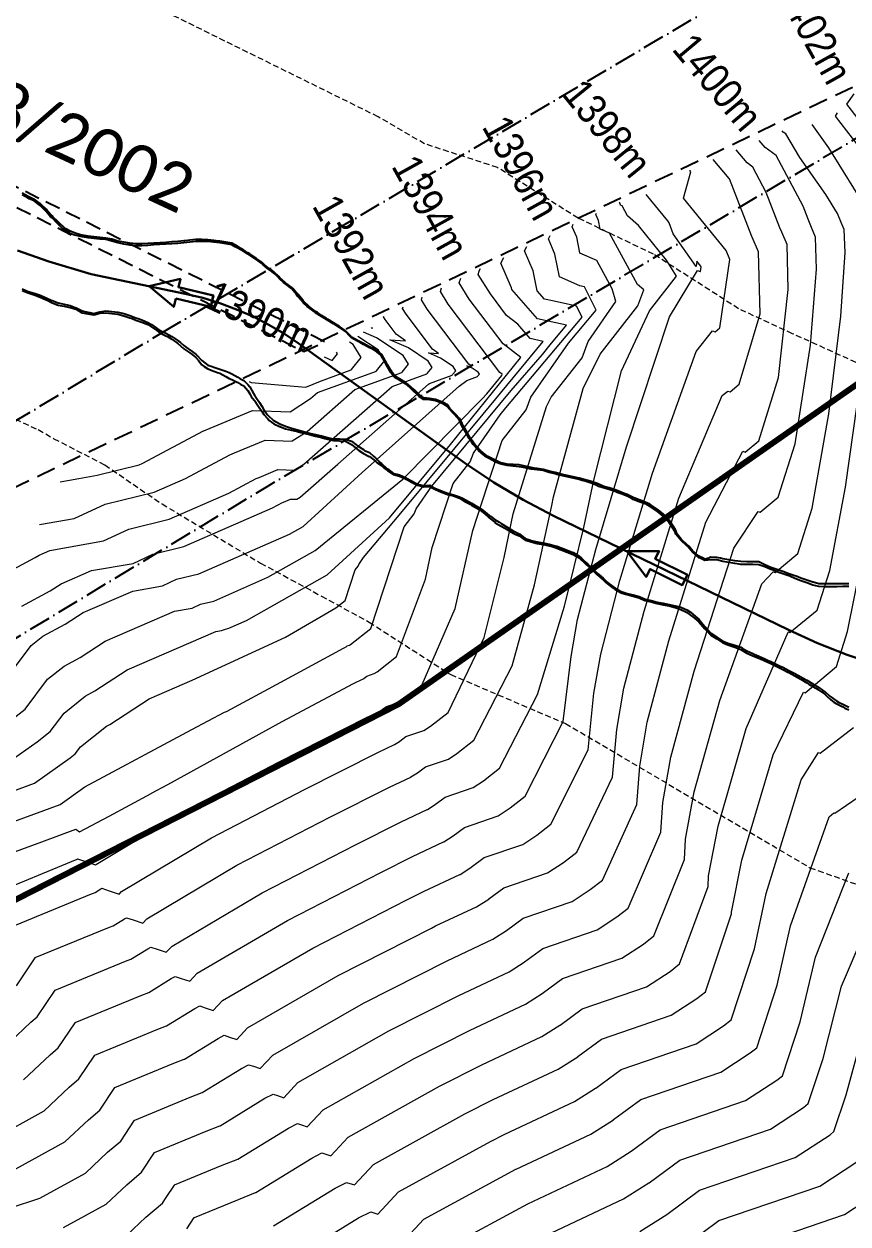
# Model space of a CAD drawing. Header units: metres. Extents: x 5688 to 19740, y -52 to 3406.
# Drawn here: x 6492.5 to 6630.1, y 2700.7 to 2901 of the extents above; entities that cross this region are included whole.
import ezdxf
from ezdxf.enums import TextEntityAlignment as Align

# ---------------------------------------------------------------- set-up
doc = ezdxf.new("R2010")
doc.units = ezdxf.units.M
for name, pattern in [('ACAD_ISO10W100', [18, 12, -3, 0, -3]), ('BORDER2', [22.225, 6.35, -3.175, 6.35, -3.175, 0, -3.175]), ('DASHED', [19.05, 12.7, -6.35]), ('HIDDEN', [9.525, 6.35, -3.175])]:
    doc.linetypes.add(name, pattern=pattern)
for name, color, linetype in [('0 32m buffer', 11, 'BORDER2'), ('100_YEAR_FLOODLINE', 11, 'Continuous'), ('50_YEAR_FLOODLINE', 7, 'Continuous'), ('CENTRELINES', 7, 'Continuous'), ('Contours', 7, 'Continuous'), ('LINES', 7, 'Continuous'), ('PWV_RESERVES', 7, 'Continuous'), ('River', 7, 'Continuous'), ('SERV', 7, 'Continuous'), ('SITE', 7, 'Continuous')]:
    doc.layers.add(name, color=color, linetype=linetype)
doc.styles.add('CALIBRII', font='calibri.ttf')
doc.styles.add('MM-STANDARD', font='', dxfattribs={"height": 1})
doc.styles.get('MM-STANDARD').set_extended_font_data('MM-STANDARD')

# ---------------------------------------------------------------- blocks, each defined once
blk = doc.blocks.new('CONTOURS-CG')
at = {"layer": 'Contours', "color": 253, "lineweight": 9, "true_color": 0xa1a3a5}
for points, elevation in [([(30427.02, 1514), (30444.73, 1520.04), (30451.19, 1524.29)], 1405), ([(30418.03, 1514.82), (30423.75, 1519.05), (30440.6, 1524.8), (30446.74, 1528.83)], 1404.5), ([(30410.56, 1517.24), (30415.05, 1520.08), (30415.05, 1520.08), (30420.49, 1524.1), (30436.46, 1529.55), (30442.3, 1533.38), (30442.95, 1533.89), (30444.96, 1540.02), (30448.76, 1553.91)], 1404), ([(30378.67, 1514.71), (30391.85, 1521.86), (30405.1, 1528.07), (30405.1, 1528.07), (30409.1, 1530.61), (30409.11, 1530.62), (30413.96, 1534.2), (30428.2, 1539.06), (30433.4, 1542.47), (30434.36, 1543.22), (30437.31, 1552.22), (30439.88, 1563.04), (30445.45, 1577.07)], 1403), ([(30393.77, 1516.06), (30407.83, 1522.65), (30407.83, 1522.65), (30412.07, 1525.34), (30412.08, 1525.35), (30417.22, 1529.15), (30432.33, 1534.3), (30437.85, 1537.92), (30438.66, 1538.56), (30441.14, 1546.12), (30444.2, 1558.19), (30447.98, 1567.02)], 1403.5), ([(30352.38, 1512.6), (30363.6, 1519.47), (30365.63, 1520.52), (30366.81, 1520.13), (30370.27, 1523.83), (30385.59, 1532.23), (30388, 1533.45), (30399.64, 1538.91), (30399.64, 1538.91), (30403.15, 1541.13), (30403.17, 1541.15), (30407.42, 1544.29), (30419.94, 1548.56), (30424.5, 1551.56), (30425.77, 1552.56), (30429.66, 1564.42), (30431.61, 1573.65), (30437.5, 1592.64), (30440.39, 1597.19), (30440.62, 1597.1), (30446.22, 1601.38)], 1402), ([(30456.45, 1690.78), (30445.09, 1705.41), (30446.3, 1707.13)], 1402), ([(30370.74, 1515.27), (30374.47, 1519.27), (30389.83, 1527.6), (30389.92, 1527.65), (30402.37, 1533.49), (30402.37, 1533.49), (30406.13, 1535.87), (30406.14, 1535.89), (30410.69, 1539.24), (30424.07, 1543.81), (30428.95, 1547.02), (30430.07, 1547.89), (30433.48, 1558.32), (30435.7, 1568.24), (30442.14, 1586.45), (30442.92, 1587.13), (30443.12, 1587.05), (30448.94, 1591.07)], 1402.5), ([(30349.4, 1518.17), (30359.69, 1524.46), (30361.55, 1525.42), (30362.89, 1524.98), (30366.06, 1528.39), (30381.35, 1536.86), (30386.07, 1539.25), (30396.91, 1544.33), (30396.91, 1544.33), (30400.18, 1546.4), (30400.2, 1546.42), (30404.16, 1549.34), (30415.8, 1553.32), (30420.05, 1556.11), (30421.48, 1557.22), (30425.82, 1570.27), (30425.83, 1570.52), (30427.58, 1579.21), (30432.82, 1596.81), (30437.86, 1607.25), (30438.12, 1607.15), (30443.39, 1611.55), (30445.23, 1617.38), (30447.69, 1629.8)], 1401.5), ([(30447.96, 1697.29), (30443.18, 1703.45), (30443.54, 1703.96)], 1401.5), ([(30324.93, 1516.61), (30328.1, 1519.6), (30330.84, 1521.95), (30331.47, 1522.9), (30332.85, 1524.97), (30332.86, 1524.98), (30340.83, 1528.27), (30343.43, 1529.3), (30343.44, 1529.3), (30351.87, 1534.46), (30353.39, 1535.24), (30354.07, 1535.02), (30355.02, 1534.7), (30355.03, 1534.7), (30357.66, 1537.51), (30372.88, 1546.09), (30382.23, 1550.84), (30391.44, 1555.16), (30391.45, 1555.17), (30394.23, 1556.93), (30394.25, 1556.95), (30397.63, 1559.44), (30407.54, 1562.83), (30411.16, 1565.2), (30412.89, 1566.56), (30418, 1579.35), (30418.18, 1582.72), (30419.64, 1590.61), (30423.9, 1605.86), (30430.91, 1625.35), (30432.81, 1627.36), (30433.11, 1627.24), (30436.9, 1630.4), (30439.31, 1638), (30442.09, 1653.72), (30444.11, 1670.06), (30444.81, 1680.67), (30444.67, 1684.49), (30444.17, 1685.67), (30443.55, 1687.17), (30443.54, 1687.18), (30441.58, 1690.33), (30437.23, 1696.52), (30437.23, 1696.52), (30434.89, 1700.47), (30434.49, 1700.77), (30434.31, 1700.98)], 1400.5), ([(30334.9, 1517.65), (30336.16, 1519.55), (30336.18, 1519.56), (30343.52, 1522.58), (30346.4, 1523.73), (30346.42, 1523.74), (30355.78, 1529.46), (30357.47, 1530.33), (30358.96, 1529.84), (30361.86, 1532.95), (30377.12, 1541.48), (30384.15, 1545.04), (30394.17, 1549.75), (30394.18, 1549.75), (30397.21, 1551.66), (30397.23, 1551.69), (30400.89, 1554.39), (30411.67, 1558.07), (30415.6, 1560.65), (30417.18, 1561.89), (30421.93, 1574.8), (30422.01, 1576.62), (30423.6, 1584.87), (30428.3, 1601.18), (30435.3, 1617.29), (30435.34, 1617.31), (30435.61, 1617.2), (30440.14, 1620.97), (30442.24, 1627.58), (30444.88, 1641.49), (30447.5, 1660.02)], 1401), ([(30448.73, 1687.44), (30442.08, 1698.13), (30439.32, 1702.06)], 1401), ([(30314.34, 1517.9), (30321.47, 1521.79), (30324.9, 1525.02), (30327.36, 1527.14), (30329.53, 1530.39), (30329.54, 1530.4), (30338.14, 1533.95), (30340.45, 1534.86), (30340.47, 1534.87), (30347.96, 1539.45), (30349.31, 1540.15), (30350.05, 1539.91), (30351.1, 1539.55), (30351.11, 1539.56), (30353.46, 1542.08), (30368.65, 1550.71), (30380.3, 1556.64), (30388.71, 1560.58), (30388.72, 1560.58), (30391.26, 1562.19), (30391.28, 1562.22), (30394.36, 1564.49), (30403.41, 1567.58), (30406.71, 1569.75), (30408.59, 1571.22), (30414.03, 1583.91), (30414.36, 1588.82), (30415.7, 1596.41), (30419.61, 1610.76), (30426.24, 1631.31), (30430.28, 1637.42), (30430.61, 1637.29), (30433.65, 1639.82), (30436.47, 1648.71), (30439.05, 1665.2), (30440.06, 1677.91), (30439.89, 1683.25), (30439.21, 1684.86), (30438.64, 1686.23), (30437.79, 1688.4), (30433.3, 1696.86), (30431.48, 1698.19), (30430.48, 1699.38)], 1400), ([(30305.31, 1521.11), (30310.36, 1522.8), (30318.02, 1526.98), (30321.7, 1530.44), (30323.88, 1532.32), (30326.21, 1535.82), (30326.22, 1535.83), (30335.45, 1539.63), (30337.47, 1540.43), (30337.49, 1540.44), (30344.05, 1544.45), (30345.23, 1545.06), (30346.04, 1544.8), (30347.17, 1544.41), (30347.18, 1544.41), (30349.26, 1546.64), (30364.42, 1555.32), (30378.38, 1562.43), (30385.98, 1566), (30385.99, 1566), (30388.29, 1567.46), (30388.31, 1567.49), (30391.09, 1569.54), (30399.27, 1572.33), (30402.26, 1574.29), (30404.3, 1575.89), (30410.03, 1588.48), (30410.53, 1594.92), (30411.79, 1602.24), (30415.39, 1615.83), (30421.54, 1635.64), (30427.75, 1647.48), (30428.11, 1647.34), (30430.4, 1649.25), (30433.7, 1659.78), (30435.33, 1674.5), (30435.11, 1682), (30434.25, 1684.04), (30433.93, 1684.79), (30431.63, 1690.7), (30429.38, 1694.94), (30428.47, 1695.61), (30426.64, 1697.78)], 1399.5), ([(30306.38, 1527.7), (30314.57, 1532.16), (30318.5, 1535.87), (30320.4, 1537.5), (30322.89, 1541.24), (30322.9, 1541.25), (30332.77, 1545.31), (30334.5, 1546), (30334.51, 1546.01), (30340.14, 1549.44), (30341.15, 1549.97), (30342.02, 1549.68), (30343.25, 1549.27), (30343.26, 1549.27), (30345.05, 1551.2), (30360.19, 1559.93), (30375.76, 1567.88), (30376.45, 1568.23), (30383.25, 1571.42), (30383.26, 1571.42), (30385.31, 1572.72), (30385.34, 1572.75), (30387.83, 1574.59), (30395.14, 1577.09), (30397.81, 1578.84), (30400, 1580.56), (30405.99, 1593.06), (30406.71, 1601.02), (30407.89, 1607.91), (30411.29, 1620.81), (30417.05, 1639.66), (30424.26, 1656.78), (30425.22, 1657.54), (30425.61, 1657.39), (30427.15, 1658.67), (30430.61, 1670.43), (30430.33, 1680.76), (30429.28, 1683.23), (30429.23, 1683.36), (30425.5, 1692.94), (30425.46, 1693.03), (30422.81, 1696.19)], 1399), ([(30302.4, 1532.59), (30311.11, 1537.35), (30315.3, 1541.29), (30316.92, 1542.68), (30319.57, 1546.66), (30319.58, 1546.67), (30330.08, 1550.99), (30331.52, 1551.57), (30331.53, 1551.57), (30336.23, 1554.44), (30337.07, 1554.88), (30338, 1554.57), (30339.33, 1554.13), (30339.33, 1554.13), (30340.85, 1555.76), (30355.97, 1564.54), (30371.52, 1572.51), (30374.53, 1574.03), (30380.52, 1576.84), (30380.53, 1576.84), (30382.34, 1577.99), (30382.37, 1578.02), (30384.56, 1579.64), (30391.01, 1581.84), (30393.36, 1583.38), (30395.71, 1585.22), (30401.91, 1597.66), (30402.88, 1607.12), (30404.01, 1613.63), (30407.21, 1625.89), (30412.65, 1643.85), (30419.93, 1664.16), (30422.69, 1667.59), (30423.11, 1667.43), (30423.9, 1668.1), (30425.54, 1679.51), (30424.93, 1680.98), (30417.83, 1689.71), (30419.03, 1694.14), (30418.97, 1694.29), (30418.95, 1694.42)], 1398.5), ([(30307.66, 1542.53), (30312.1, 1546.71), (30313.44, 1547.87), (30316.26, 1552.08), (30316.27, 1552.09), (30327.39, 1556.68), (30328.55, 1557.14), (30328.55, 1557.14), (30332.31, 1559.44), (30332.99, 1559.79), (30333.99, 1559.46), (30335.4, 1558.99), (30335.41, 1558.99), (30336.65, 1560.32), (30351.74, 1569.15), (30367.28, 1577.13), (30372.61, 1579.82), (30377.79, 1582.25), (30377.8, 1582.26), (30379.37, 1583.25), (30379.4, 1583.29), (30381.29, 1584.69), (30386.88, 1586.59), (30388.91, 1587.93), (30391.41, 1589.89), (30397.76, 1602.34), (30399.06, 1613.22), (30400.13, 1619.38), (30403.17, 1631.06), (30408.3, 1648.21), (30415.48, 1669.95), (30420.16, 1677.65), (30420.6, 1677.48), (30420.66, 1677.52), (30420.76, 1678.27), (30420.72, 1678.37), (30420.03, 1679.22), (30419.95, 1678.33), (30416.12, 1683.81), (30415.43, 1685.6), (30415.2, 1685.97), (30415.2, 1685.97), (30411.62, 1690.37)], 1398), ([(30304.21, 1547.71), (30308.9, 1552.14), (30309.96, 1553.05), (30312.94, 1557.51), (30312.95, 1557.51), (30324.7, 1562.36), (30325.58, 1562.71), (30325.58, 1562.71), (30328.4, 1564.43), (30328.91, 1564.7), (30329.97, 1564.35), (30331.48, 1563.84), (30331.48, 1563.85), (30332.45, 1564.88), (30347.51, 1573.75), (30363.05, 1581.76), (30370.68, 1585.62), (30375.06, 1587.67), (30375.07, 1587.68), (30376.39, 1588.52), (30376.43, 1588.55), (30378.03, 1589.74), (30382.74, 1591.35), (30384.47, 1592.48), (30387.12, 1594.55), (30393.48, 1606.87), (30397.94, 1621.63), (30401.19, 1634.73), (30402.88, 1642.68), (30407.46, 1660.89), (30412.13, 1670.9), (30416.67, 1676.73), (30415.01, 1679.4), (30410.3, 1685.2), (30408.49, 1686.8), (30407.6, 1688.43), (30407.31, 1688.56), (30407.25, 1688.84), (30407.17, 1689.03), (30407.19, 1689.07)], 1397.5), ([(30306.48, 1558.23), (30309.62, 1562.93), (30309.63, 1562.94), (30322.01, 1568.04), (30322.6, 1568.27), (30324.49, 1569.43), (30324.83, 1569.61), (30325.95, 1569.24), (30327.55, 1568.7), (30327.56, 1568.7), (30328.24, 1569.44), (30343.29, 1578.36), (30358.81, 1586.38), (30368.76, 1591.42), (30372.33, 1593.09), (30372.34, 1593.1), (30373.42, 1593.78), (30373.45, 1593.82), (30374.76, 1594.79), (30378.61, 1596.1), (30380.02, 1597.02), (30382.82, 1599.22), (30389.22, 1611.66), (30392.95, 1625.16), (30395.84, 1638.42), (30396.14, 1639.86), (30401.08, 1657.95), (30403.94, 1663.69), (30410.23, 1671.76), (30411.2, 1674.41), (30410.14, 1675.35), (30405.48, 1683.88), (30405.47, 1683.89), (30404.84, 1684.17), (30403.93, 1684.57), (30403.92, 1684.57), (30403.62, 1686.03), (30403.21, 1687), (30403.32, 1687.22)], 1397), ([(30306.31, 1568.36), (30319, 1573.59), (30319.32, 1573.72), (30319.62, 1573.84), (30320.58, 1574.43), (30320.75, 1574.52), (30321.94, 1574.12), (30323.63, 1573.56), (30323.63, 1573.56), (30324.04, 1574), (30339.06, 1582.96), (30354.58, 1591), (30366.83, 1597.21), (30369.59, 1598.51), (30369.61, 1598.51), (30370.45, 1599.04), (30370.48, 1599.09), (30371.5, 1599.84), (30374.48, 1600.85), (30375.57, 1601.57), (30378.53, 1603.89), (30384.54, 1616.39), (30387.88, 1629.76), (30389.39, 1637.05), (30394.94, 1654.94), (30395.76, 1656.49), (30400.89, 1663.08), (30401.89, 1665.8), (30406.56, 1672.49), (30405.93, 1674.61), (30403.34, 1679.34), (30400.54, 1680.58), (30400.54, 1680.59), (30400, 1683.21), (30399.24, 1684.97), (30399.44, 1685.37)], 1396.5), ([(30302.99, 1573.78), (30315.67, 1579.01), (30316.64, 1579.4), (30316.67, 1579.42), (30319.7, 1578.42), (30319.71, 1578.42), (30319.84, 1578.56), (30334.84, 1587.56), (30350.34, 1595.62), (30364.91, 1603.01), (30366.88, 1603.93), (30367.47, 1604.31), (30367.51, 1604.35), (30368.23, 1604.88), (30370.35, 1605.61), (30371.12, 1606.11), (30374.23, 1608.55), (30379.72, 1621.22), (30382.64, 1634.23), (30387.58, 1649.29), (30391.55, 1654.39), (30392.33, 1656.49), (30398.62, 1665.52), (30403.26, 1671.06), (30401.29, 1674.92), (30400.54, 1675.09), (30397.15, 1676.6), (30396.37, 1680.4), (30395.27, 1682.94), (30395.57, 1683.52)], 1396), ([(30300.64, 1578.6), (30310.69, 1582.27), (30316.41, 1584.4), (30316.99, 1583.94), (30321.95, 1586.57), (30328.98, 1590.36), (30329.01, 1590.38), (30331.75, 1591.87), (30350.83, 1602.37), (30362.77, 1608.7), (30362.98, 1608.81), (30364.15, 1609.35), (30364.5, 1609.57), (30364.54, 1609.62), (30364.96, 1609.93), (30366.22, 1610.36), (30366.67, 1610.66), (30369.94, 1613.22), (30374.78, 1626.1), (30375.9, 1631.42), (30379.39, 1642.09), (30382.21, 1645.7), (30382.76, 1647.19), (30387.22, 1653.59), (30388.19, 1654.75), (30400.03, 1668.8), (30400.89, 1669.88), (30399.97, 1671.68), (30396.24, 1672.52), (30394.63, 1672.88), (30393.43, 1674.26), (30392.74, 1677.59), (30391.31, 1680.92), (30391.69, 1681.68)], 1395.5), ([(30298.86, 1583.06), (30313.78, 1588.52), (30317.9, 1591.44), (30335.75, 1601.01), (30341.2, 1603.9), (30341.52, 1604.06), (30350.61, 1608.94), (30361.06, 1614.6), (30361.42, 1614.77), (30361.53, 1614.84), (30361.57, 1614.89), (30361.7, 1614.98), (30362.08, 1615.11), (30362.22, 1615.21), (30365.64, 1617.89), (30371.21, 1634.88), (30372.87, 1637.01), (30373.19, 1637.89), (30375.82, 1641.66), (30389.09, 1657.61), (30394.28, 1663.66), (30395.6, 1665.23), (30398.32, 1668.52), (30393.44, 1669.59), (30389.17, 1674.51), (30389.12, 1674.77), (30387.34, 1678.89), (30387.82, 1679.83)], 1395), ([(30297.08, 1587.53), (30309.49, 1592.07), (30315.46, 1596.29), (30316.29, 1596.95), (30317.17, 1598.13), (30321.51, 1601.58), (30322.09, 1601.89), (30328.63, 1606.17), (30328.64, 1606.17), (30335.82, 1609.28), (30351.4, 1616.46), (30359.78, 1621.32), (30359.82, 1621.36), (30361.35, 1622.55), (30363.03, 1627.68), (30363.53, 1628.32), (30363.62, 1628.59), (30364.42, 1629.72), (30370.38, 1636.83), (30384.4, 1653.67), (30394.4, 1665.82), (30392.25, 1666.29), (30390.16, 1668.7), (30388.3, 1670.17), (30388.3, 1670.17), (30385.59, 1673.75), (30383.57, 1677.01), (30383.73, 1677.54), (30383.74, 1677.58), (30383.95, 1677.98)], 1394.5), ([(30305.19, 1595.61), (30309.95, 1598.98), (30312.13, 1600.7), (30314.43, 1603.77), (30317.97, 1606.59), (30319.59, 1607.46), (30324.96, 1610.97), (30324.96, 1610.97), (30339.76, 1617.37), (30340.72, 1617.54), (30340.73, 1617.54), (30341.19, 1617.75), (30341.91, 1617.93), (30344.87, 1619.23), (30358.35, 1626.86), (30368.73, 1636.34), (30378.92, 1648.61), (30390.64, 1663.08), (30390.65, 1663.11), (30387.74, 1665.4), (30382.08, 1672.9), (30380.41, 1675.59), (30380.65, 1676.37)], 1394), ([(30304.45, 1601.67), (30307.96, 1604.45), (30311.68, 1609.41), (30314.44, 1611.6), (30317.1, 1613.03), (30321.28, 1615.76), (30321.29, 1615.77), (30332.84, 1620.76), (30335.8, 1621.28), (30335.8, 1621.28), (30337.21, 1621.93), (30339.42, 1622.48), (30348.47, 1626.44), (30356.34, 1630.89), (30370.97, 1642.83), (30384.23, 1656.26), (30384.99, 1657.06), (30387.51, 1660.13), (30387.57, 1660.33), (30387.18, 1660.64), (30378.56, 1672.05), (30377.25, 1674.17), (30377.44, 1674.79)], 1393.5), ([(30303.8, 1608.2), (30308.93, 1615.05), (30310.9, 1616.61), (30314.61, 1618.59), (30317.61, 1620.56), (30317.62, 1620.56), (30325.91, 1624.15), (30330.87, 1625.02), (30330.88, 1625.02), (30333.22, 1626.11), (30336.93, 1627.03), (30352.07, 1633.64), (30354.33, 1634.93), (30364.17, 1643.91), (30380.4, 1658.36), (30381.68, 1659.31), (30383.44, 1659.95), (30383.52, 1660.08), (30383.75, 1660.38), (30383.56, 1660.69), (30382.58, 1661.34), (30381.66, 1661.74), (30382.43, 1661.69), (30381.97, 1662.02), (30375.05, 1671.2), (30374.08, 1672.75), (30374.22, 1673.2)], 1393), ([(30307.37, 1621.62), (30312.11, 1624.16), (30313.95, 1625.36), (30318.99, 1627.55), (30325.95, 1628.77), (30325.95, 1628.77), (30329.24, 1630.29), (30334.44, 1631.58), (30349.2, 1638.03), (30350.89, 1638.93), (30350.9, 1638.93), (30351.08, 1639), (30352.25, 1639.49), (30353.29, 1639.46), (30353.86, 1639.82), (30360.13, 1645.33), (30375.24, 1658.68), (30375.44, 1658.8), (30375.44, 1658.8), (30379.22, 1660.17), (30379.22, 1660.18), (30379.29, 1660.29), (30379.81, 1660.93), (30379.38, 1661.61), (30377.25, 1663.04), (30375.24, 1663.91), (30376.91, 1663.8), (30375.92, 1664.53), (30371.53, 1670.35), (30370.92, 1671.33), (30371.01, 1671.62)], 1392.5), ([(30303.83, 1626.63), (30309.62, 1629.73), (30310.27, 1630.16), (30312.07, 1630.94), (30321.02, 1632.51), (30321.02, 1632.51), (30325.26, 1634.47), (30331.95, 1636.12), (30341.95, 1640.5), (30346.51, 1642.92), (30346.51, 1642.92), (30346.99, 1643.11), (30350.12, 1644.43), (30352.91, 1644.33), (30352.91, 1644.33), (30354.44, 1645.3), (30369.2, 1658.29), (30369.21, 1658.29), (30375.01, 1660.4), (30375.01, 1660.4), (30375.06, 1660.49), (30375.86, 1661.49), (30375.2, 1662.54), (30371.92, 1664.73), (30368.83, 1666.08), (30371.4, 1665.91), (30369.88, 1667.03), (30368.02, 1669.49), (30367.76, 1669.91), (30367.8, 1670.03)], 1392), ([(30310.3, 1635.23), (30316.1, 1636.25), (30321.28, 1638.65), (30329.46, 1640.67), (30334.7, 1642.96), (30342.12, 1646.91), (30342.12, 1646.91), (30342.9, 1647.22), (30347.99, 1649.36), (30352.53, 1649.19), (30352.53, 1649.2), (30355.02, 1650.79), (30362.97, 1657.78), (30362.97, 1657.78), (30370.8, 1660.63), (30370.8, 1660.63), (30370.84, 1660.7), (30371.92, 1662.05), (30371.03, 1663.46), (30366.58, 1666.43), (30364.41, 1667.38)], 1391.5), ([(30365.89, 1668.02), (30365.89, 1668.02), (30365.72, 1668.03), (30365.77, 1668.11), (30365.89, 1668.02)], 1391.5), ([(30313.78, 1642.37), (30316.91, 1642.94), (30319.97, 1643.49), (30326.97, 1645.22), (30327.46, 1645.43), (30337.73, 1650.9), (30337.74, 1650.9), (30338.81, 1651.32), (30345.86, 1654.29), (30352.15, 1654.06), (30352.15, 1654.06), (30355.59, 1656.27), (30356.74, 1657.27), (30366.58, 1660.86), (30366.61, 1660.9), (30367.98, 1662.61), (30366.85, 1664.39), (30363.45, 1666.66)], 1391), ([(30345.32, 1659.13), (30345.64, 1658.98), (30354.81, 1658.2), (30357.23, 1659.21), (30362.38, 1661.09), (30362.39, 1661.11), (30364.03, 1663.16), (30362.67, 1665.31), (30362.06, 1665.72)], 1390.5), ([(30357.85, 1663.24), (30359.2, 1662.61), (30360.09, 1663.72), (30359.88, 1664.05)], 1390)]:
    blk.add_lwpolyline(points, dxfattribs=dict(at, elevation=elevation))
at = {"layer": 'Contours', "color": 253, "true_color": 0xa1a3a5, "style": 'MM-STANDARD', "width": 0.9}
for s, rotation, p in [('1402m', 299, (30439.66, 1717.53, 1407.47)), ('1400m', 310.0277, (30423.58, 1709.11, 1398.51)), ('1398m', 309.0846, (30405.17, 1701.42, 1397.62)), ('1396m', 299, (30390.74, 1694.83, 1398.51)), ('1394m', 299, (30375.63, 1688.24, 1397.62)), ('1392m', 299.2448, (30362.42, 1681.63, 1394.43)), ('1390m', 335.0176, (30347.02, 1670.06, 1390.6))]:
    blk.add_text(s, height=5, rotation=rotation, dxfattribs=at).set_placement(p, align=Align.MIDDLE)

msp = doc.modelspace()

# ---------------------------------------------------------------- linework, layer by layer
at = {"layer": '0 32m buffer', "linetype": 'HIDDEN', "lineweight": 20, "ltscale": 0.15}
for points in [[(6635.324, 2842.753), (6620.797, 2849.322), (6611.811, 2853.487), (6597.608, 2862.591), (6585.008, 2868.616), (6571.566, 2877.051), (6559.399, 2881.011), (6551.649, 2885.526), (6510.536, 2905.836), (6494.401, 2916.997), (6483.191, 2920.656), (6470.697, 2931.017), (6452.04, 2937.696), (6441.946, 2942.206), (6432.447, 2947.803), (6426.616, 2951.026), (6420.751, 2957.762), (6399.346, 2968.608), (6390.817, 2976.071), (6373.096, 2985.46)], [(6371.905, 2897.441), (6390.024, 2886.376), (6409.75, 2875.32), (6421.693, 2869.871), (6444.223, 2855.905), (6460.851, 2849.636), (6470.371, 2845.457), (6487.173, 2836.791), (6494.902, 2833.298), (6497.493, 2831.79), (6506.031, 2827.401), (6515.554, 2820.887), (6532.007, 2811.018), (6542.163, 2805.512), (6550.134, 2801.166), (6563.744, 2792.401), (6582.93, 2784.229), (6623.71, 2760.166), (6634.85, 2756.195)]]:
    msp.add_lwpolyline(points, dxfattribs=at)
at = {"layer": '100_YEAR_FLOODLINE', "color": 217, "lineweight": 25, "true_color": 0x93278f}
for points in [[(6630.192, 2807.561), (6629.192, 2807.556), (6628.192, 2807.565), (6627.192, 2807.561), (6626.192, 2807.55), (6625.192, 2807.551), (6624.229, 2807.826), (6624.192, 2807.837), (6623.192, 2808.165), (6622.193, 2808.517), (6621.399, 2808.827), (6621.193, 2808.892), (6620.193, 2809.242), (6619.193, 2809.62), (6618.545, 2809.827), (6618.193, 2809.942), (6617.193, 2810.286), (6616.193, 2810.743), (6615.97, 2810.828), (6615.193, 2811.214), (6614.193, 2811.23), (6613.193, 2811.218), (6612.193, 2811.269), (6611.193, 2811.382), (6610.193, 2811.535), (6609.193, 2811.73), (6608.793, 2811.829), (6608.193, 2811.971), (6607.193, 2811.992), (6606.84, 2811.829), (6606.193, 2811.685), (6605.873, 2811.829), (6605.193, 2812.15), (6604.379, 2812.83), (6604.193, 2813.009), (6603.483, 2813.83), (6603.194, 2814.124), (6602.387, 2814.83), (6602.194, 2815.034), (6601.529, 2815.83), (6601.194, 2816.727), (6601.124, 2816.83), (6600.458, 2817.83), (6600.194, 2818.19), (6599.596, 2818.83), (6599.194, 2819.224), (6598.419, 2819.831), (6598.195, 2820.011), (6597.195, 2820.712), (6596.981, 2820.831), (6596.195, 2821.212), (6595.195, 2821.559), (6594.508, 2821.831), (6594.195, 2821.95), (6593.195, 2822.45), (6592.245, 2822.832), (6592.195, 2822.853), (6591.195, 2823.244), (6590.195, 2823.568), (6589.333, 2823.832), (6589.195, 2823.881), (6588.195, 2824.29), (6587.195, 2824.664), (6586.659, 2824.833), (6586.195, 2824.937), (6585.195, 2825.177), (6584.195, 2825.431), (6583.196, 2825.634), (6582.366, 2825.833), (6582.196, 2825.874), (6581.196, 2826.126), (6580.196, 2826.382), (6579.196, 2826.657), (6578.196, 2826.789), (6577.878, 2826.834), (6577.196, 2826.972), (6576.196, 2827.219), (6575.196, 2827.403), (6574.196, 2827.456), (6573.196, 2827.545), (6572.196, 2827.735), (6571.927, 2827.835), (6571.196, 2828.178), (6570.196, 2828.695), (6569.927, 2828.836), (6569.196, 2829.384), (6568.721, 2829.836), (6568.196, 2830.368), (6567.784, 2830.836), (6567.197, 2831.621), (6567.052, 2831.836), (6566.488, 2832.836), (6566.197, 2833.312), (6565.892, 2833.836), (6565.445, 2834.836), (6565.197, 2835.186), (6564.611, 2835.837), (6564.197, 2836.243), (6563.627, 2836.837), (6563.198, 2837.421), (6562.483, 2837.837), (6562.198, 2837.962), (6561.198, 2838.314), (6560.198, 2838.488), (6559.198, 2838.586), (6558.837, 2838.838), (6558.198, 2839.446), (6557.803, 2839.838), (6557.198, 2840.33), (6556.675, 2840.838), (6556.198, 2841.153), (6555.198, 2841.77), (6555.085, 2841.838), (6554.198, 2842.555), (6553.987, 2842.838), (6553.359, 2843.839), (6553.199, 2844.131), (6552.817, 2844.839), (6552.238, 2845.839), (6552.199, 2845.88), (6551.199, 2846.637), (6550.828, 2846.839), (6550.199, 2847.116), (6549.199, 2847.653), (6548.87, 2847.839), (6548.199, 2848.18), (6547.2, 2848.757), (6547.106, 2848.84), (6546.2, 2849.808), (6546.155, 2849.84), (6545.2, 2850.502), (6544.652, 2850.84), (6544.2, 2851.127), (6543.2, 2851.738), (6543.029, 2851.84), (6542.2, 2852.372), (6541.488, 2852.841), (6541.2, 2853.051), (6540.2, 2853.785), (6540.118, 2853.841), (6539.201, 2854.726), (6539.107, 2854.841), (6538.278, 2855.841), (6538.201, 2855.929), (6537.417, 2856.841), (6537.201, 2857.041), (6536.201, 2857.776), (6536.113, 2857.842), (6535.201, 2858.667), (6535.037, 2858.842), (6534.201, 2859.637), (6533.923, 2859.842), (6533.202, 2860.375), (6532.663, 2860.842), (6532.202, 2861.242), (6531.369, 2861.842), (6531.202, 2861.968), (6530.202, 2862.643), (6529.876, 2862.843), (6529.202, 2863.283), (6528.23, 2863.843), (6528.202, 2863.867), (6527.202, 2864.419), (6526.202, 2864.615), (6525.202, 2864.769), (6524.571, 2864.844), (6524.202, 2864.883), (6523.202, 2865.012), (6522.202, 2865.035), (6521.202, 2865.018), (6520.202, 2864.945), (6519.343, 2864.844), (6519.202, 2864.827), (6518.202, 2864.717), (6517.202, 2864.65), (6516.202, 2864.563), (6515.202, 2864.483), (6514.202, 2864.423), (6513.202, 2864.366), (6512.202, 2864.315), (6511.202, 2864.325), (6510.202, 2864.419), (6509.202, 2864.585), (6508.202, 2864.787), (6508.013, 2864.846), (6507.202, 2865.081), (6506.202, 2865.289), (6505.202, 2865.372), (6504.202, 2865.467), (6503.203, 2865.6), (6502.203, 2865.788), (6501.949, 2865.848), (6501.203, 2866.061), (6500.203, 2866.417), (6499.507, 2866.848), (6499.203, 2867.064), (6498.365, 2867.848), (6498.203, 2867.983), (6497.315, 2868.848), (6497.203, 2868.971), (6496.443, 2869.848), (6496.203, 2870.102), (6495.434, 2870.849), (6495.203, 2871.054), (6494.204, 2871.758), (6494.001, 2871.849), (6493.204, 2872.197), (6492.204, 2872.771)], [(6492.201, 2856.53), (6493.201, 2856.142), (6494.067, 2855.849), (6494.201, 2855.799), (6495.201, 2855.442), (6496.201, 2854.991), (6496.509, 2854.848), (6497.201, 2854.47), (6498.201, 2854.108), (6499.2, 2853.9), (6499.455, 2853.848), (6500.2, 2853.709), (6501.2, 2853.394), (6502.134, 2852.847), (6502.2, 2852.815), (6503.2, 2852.647), (6504.2, 2852.465), (6505.2, 2852.739), (6506.2, 2852.822), (6507.2, 2852.713), (6508.2, 2852.56), (6509.2, 2852.325), (6510.2, 2851.991), (6510.561, 2851.846), (6511.2, 2851.576), (6512.2, 2851.262), (6513.171, 2850.846), (6513.2, 2850.833), (6514.2, 2850.175), (6514.667, 2849.845), (6515.2, 2849.459), (6516.2, 2848.979), (6516.455, 2848.845), (6517.2, 2848.392), (6517.991, 2847.845), (6518.199, 2847.673), (6519.166, 2846.845), (6519.199, 2846.818), (6520.199, 2846.143), (6520.606, 2845.844), (6521.199, 2845.317), (6521.656, 2844.844), (6522.199, 2844.139), (6522.613, 2843.844), (6523.199, 2843.477), (6524.199, 2843.058), (6524.843, 2842.844), (6525.199, 2842.705), (6526.198, 2842.16), (6526.772, 2841.843), (6527.198, 2841.668), (6528.198, 2841.152), (6528.739, 2840.843), (6529.198, 2840.63), (6529.891, 2839.843), (6530.198, 2839.268), (6530.435, 2838.843), (6531.198, 2837.87), (6531.218, 2837.842), (6531.883, 2836.842), (6532.197, 2836.37), (6532.573, 2835.842), (6533.197, 2835.082), (6533.471, 2834.842), (6534.197, 2834.293), (6535.148, 2833.842), (6535.197, 2833.82), (6536.197, 2833.407), (6537.197, 2833.2), (6538.197, 2832.983), (6538.72, 2832.841), (6539.197, 2832.704), (6540.197, 2832.466), (6541.197, 2832.222), (6542.197, 2831.977), (6542.745, 2831.84), (6543.197, 2831.732), (6544.197, 2831.491), (6545.197, 2831.423), (6546.197, 2831.348), (6547.162, 2830.84), (6547.196, 2830.811), (6548.196, 2829.992), (6548.434, 2829.839), (6549.196, 2829.343), (6550.114, 2828.839), (6550.196, 2828.795), (6551.196, 2828.036), (6551.395, 2827.839), (6552.196, 2827.293), (6552.673, 2826.839), (6553.196, 2826.505), (6554.119, 2825.838), (6554.196, 2825.791), (6555.196, 2825.506), (6556.195, 2825.103), (6556.637, 2824.838), (6557.195, 2824.543), (6558.195, 2824.003), (6558.851, 2823.838), (6559.195, 2823.765), (6560.195, 2823.827), (6561.195, 2823.313), (6562.195, 2822.873), (6562.275, 2822.837), (6563.195, 2822.477), (6564.195, 2822.227), (6565.195, 2821.862), (6565.246, 2821.836), (6566.195, 2821.267), (6566.993, 2820.836), (6567.195, 2820.714), (6568.195, 2820.114), (6568.653, 2819.836), (6569.194, 2819.44), (6569.899, 2818.836), (6570.194, 2818.576), (6571.11, 2817.835), (6571.194, 2817.762), (6572.194, 2817.18), (6572.77, 2816.835), (6573.194, 2816.603), (6574.194, 2815.994), (6574.533, 2815.835), (6575.194, 2815.568), (6576.194, 2814.868), (6576.292, 2814.835), (6577.194, 2814.542), (6578.194, 2814.3), (6579.194, 2814.135), (6580.193, 2813.911), (6580.498, 2813.834), (6581.193, 2813.606), (6582.193, 2813.244), (6583.193, 2812.839), (6583.209, 2812.833), (6584.193, 2812.47), (6585.193, 2811.901), (6585.269, 2811.833), (6586.193, 2810.961), (6586.332, 2810.833), (6587.193, 2810.042), (6587.413, 2809.833), (6588.193, 2809.073), (6588.483, 2808.832), (6589.192, 2808.216), (6589.592, 2807.832), (6590.192, 2807.349), (6590.884, 2806.832), (6591.192, 2806.622), (6592.192, 2806.08), (6592.941, 2805.832), (6593.192, 2805.75), (6594.192, 2805.47), (6595.192, 2805.222), (6596.02, 2804.831), (6596.192, 2804.762), (6597.192, 2804.544), (6598.192, 2804.263), (6599.192, 2804.05), (6600.192, 2803.87), (6600.359, 2803.83), (6601.192, 2803.578), (6602.192, 2803.298), (6603.116, 2802.83), (6603.192, 2802.786), (6604.191, 2802.061), (6604.461, 2801.83), (6605.191, 2801.232), (6605.524, 2800.829), (6606.191, 2800.031), (6606.38, 2799.829), (6607.191, 2798.998), (6607.447, 2798.829), (6608.191, 2798.353), (6608.998, 2797.829), (6609.191, 2797.692), (6610.191, 2797.307), (6611.191, 2796.984), (6611.615, 2796.828), (6612.19, 2796.6), (6613.19, 2795.979), (6613.553, 2795.828), (6614.19, 2795.559), (6615.19, 2795.139), (6615.942, 2794.828), (6616.19, 2794.717), (6617.19, 2794.249), (6618.06, 2793.827), (6618.19, 2793.757), (6619.19, 2793.262), (6620.028, 2792.827), (6620.19, 2792.735), (6621.19, 2792.182), (6621.849, 2791.827), (6622.19, 2791.626), (6623.189, 2791.038), (6623.557, 2790.826), (6624.189, 2790.435), (6625.189, 2789.846), (6625.218, 2789.826), (6626.189, 2789.123), (6626.539, 2788.826), (6627.189, 2788.177), (6627.7, 2787.826), (6628.189, 2787.511), (6629.189, 2786.996), (6629.551, 2786.825), (6630.189, 2786.521)]]:
    msp.add_lwpolyline(points, dxfattribs=at)
at = {"layer": '50_YEAR_FLOODLINE', "color": 5, "lineweight": 25}
for points in [[(6630.192, 2807.135), (6629.192, 2807.104), (6628.192, 2807.075), (6627.192, 2807.055), (6626.192, 2807.061), (6625.192, 2807.102), (6624.192, 2807.338), (6623.192, 2807.739), (6622.885, 2807.826), (6622.192, 2808.072), (6621.193, 2808.46), (6620.353, 2808.827), (6620.193, 2808.883), (6619.193, 2809.25), (6618.193, 2809.576), (6617.559, 2809.827), (6617.193, 2809.957), (6616.193, 2810.38), (6615.193, 2810.746), (6614.193, 2810.767), (6613.193, 2810.766), (6612.193, 2810.803), (6611.879, 2810.828), (6611.193, 2810.923), (6610.193, 2811.094), (6609.193, 2811.304), (6608.193, 2811.549), (6607.193, 2811.559), (6606.193, 2811.46), (6605.37, 2811.829), (6605.193, 2811.913), (6604.193, 2812.764), (6604.123, 2812.83), (6603.262, 2813.83), (6603.193, 2813.9), (6602.194, 2814.793), (6602.143, 2814.83), (6601.342, 2815.83), (6601.194, 2816.241), (6600.811, 2816.83), (6600.194, 2817.77), (6600.144, 2817.83), (6599.243, 2818.831), (6599.194, 2818.88), (6598.194, 2819.695), (6597.958, 2819.831), (6597.195, 2820.367), (6596.381, 2820.831), (6596.195, 2820.923), (6595.195, 2821.244), (6594.195, 2821.652), (6593.878, 2821.831), (6593.195, 2822.181), (6592.195, 2822.597), (6591.55, 2822.832), (6591.195, 2822.965), (6590.195, 2823.289), (6589.195, 2823.581), (6588.485, 2823.832), (6588.195, 2823.949), (6587.195, 2824.362), (6586.195, 2824.685), (6585.709, 2824.833), (6585.195, 2824.955), (6584.195, 2825.218), (6583.195, 2825.406), (6582.196, 2825.649), (6581.449, 2825.834), (6581.196, 2825.897), (6580.196, 2826.154), (6579.196, 2826.454), (6578.196, 2826.593), (6577.196, 2826.725), (6576.493, 2826.835), (6576.196, 2826.903), (6575.196, 2827.111), (6574.196, 2827.184), (6573.196, 2827.316), (6572.196, 2827.537), (6571.386, 2827.835), (6571.196, 2827.923), (6570.196, 2828.473), (6569.505, 2828.836), (6569.196, 2829.069), (6568.4, 2829.836), (6568.196, 2830.046), (6567.51, 2830.836), (6567.197, 2831.262), (6566.821, 2831.836), (6566.249, 2832.836), (6566.197, 2832.925), (6565.682, 2833.836), (6565.242, 2834.836), (6565.197, 2834.901), (6564.381, 2835.837), (6564.197, 2836.021), (6563.43, 2836.837), (6563.198, 2837.157), (6562.198, 2837.755), (6561.976, 2837.837), (6561.198, 2838.106), (6560.198, 2838.273), (6559.198, 2838.336), (6558.469, 2838.838), (6558.198, 2839.093), (6557.439, 2839.838), (6557.198, 2840.031), (6556.359, 2840.838), (6556.198, 2840.942), (6555.198, 2841.543), (6554.703, 2841.838), (6554.198, 2842.244), (6553.755, 2842.838), (6553.199, 2843.764), (6553.157, 2843.839), (6552.626, 2844.839), (6552.199, 2845.589), (6551.998, 2845.839), (6551.199, 2846.45), (6550.493, 2846.839), (6550.199, 2846.97), (6549.199, 2847.508), (6548.617, 2847.839), (6548.199, 2848.052), (6547.2, 2848.637), (6546.97, 2848.84), (6546.2, 2849.663), (6545.947, 2849.84), (6545.2, 2850.355), (6544.405, 2850.84), (6544.2, 2850.969), (6543.2, 2851.558), (6542.725, 2851.84), (6542.2, 2852.173), (6541.2, 2852.824), (6541.176, 2852.841), (6540.2, 2853.56), (6539.779, 2853.841), (6539.201, 2854.394), (6538.833, 2854.841), (6538.201, 2855.609), (6538.031, 2855.841), (6537.201, 2856.81), (6537.17, 2856.841), (6536.201, 2857.574), (6535.845, 2857.842), (6535.201, 2858.428), (6534.814, 2858.842), (6534.201, 2859.428), (6533.641, 2859.842), (6533.202, 2860.169), (6532.431, 2860.842), (6532.202, 2861.043), (6531.202, 2861.766), (6531.083, 2861.842), (6530.202, 2862.437), (6529.545, 2862.843), (6529.202, 2863.068), (6528.202, 2863.607), (6527.75, 2863.843), (6527.202, 2864.145), (6526.202, 2864.329), (6525.202, 2864.473), (6524.202, 2864.594), (6523.202, 2864.729), (6522.202, 2864.727), (6521.202, 2864.71), (6520.202, 2864.62), (6519.202, 2864.486), (6518.202, 2864.377), (6517.202, 2864.328), (6516.202, 2864.256), (6515.202, 2864.185), (6514.202, 2864.127), (6513.202, 2864.046), (6512.202, 2863.972), (6511.202, 2864), (6510.202, 2864.097), (6509.202, 2864.265), (6508.202, 2864.468), (6507.202, 2864.776), (6506.999, 2864.847), (6506.202, 2865.042), (6505.202, 2865.123), (6504.202, 2865.211), (6503.202, 2865.332), (6502.202, 2865.503), (6501.203, 2865.733), (6500.775, 2865.848), (6500.203, 2866.041), (6499.203, 2866.658), (6498.988, 2866.848), (6498.203, 2867.593), (6497.999, 2867.848), (6497.203, 2868.634), (6496.967, 2868.848), (6496.203, 2869.738), (6496.101, 2869.849), (6495.203, 2870.73), (6495.062, 2870.849), (6494.204, 2871.474), (6493.378, 2871.849), (6493.204, 2871.926), (6492.204, 2872.477)], [(6492.201, 2856.795), (6493.201, 2856.39), (6494.201, 2856.068), (6494.861, 2855.849), (6495.201, 2855.729), (6496.201, 2855.293), (6497.174, 2854.848), (6497.201, 2854.834), (6498.201, 2854.455), (6499.201, 2854.236), (6500.2, 2854.024), (6500.593, 2853.848), (6501.2, 2853.639), (6502.2, 2853.123), (6503.2, 2852.92), (6503.487, 2852.847), (6504.2, 2852.703), (6504.723, 2852.847), (6505.2, 2852.99), (6506.2, 2853.108), (6507.2, 2853.016), (6508.2, 2852.892), (6508.45, 2852.846), (6509.2, 2852.689), (6510.2, 2852.382), (6511.2, 2851.984), (6511.576, 2851.846), (6512.2, 2851.635), (6513.2, 2851.209), (6513.806, 2850.845), (6514.2, 2850.583), (6515.2, 2849.868), (6515.249, 2849.845), (6516.2, 2849.396), (6517.2, 2848.856), (6517.218, 2848.845), (6518.199, 2848.177), (6518.644, 2847.845), (6519.199, 2847.363), (6519.875, 2846.844), (6520.199, 2846.622), (6521.199, 2845.879), (6521.241, 2845.844), (6522.189, 2844.844), (6522.199, 2844.83), (6523.199, 2844.065), (6523.919, 2843.844), (6524.199, 2843.741), (6525.199, 2843.401), (6526.199, 2843.064), (6526.755, 2842.843), (6527.198, 2842.589), (6528.198, 2842.044), (6528.571, 2841.843), (6529.198, 2841.491), (6529.894, 2840.843), (6530.198, 2840.471), (6530.536, 2839.843), (6531.101, 2838.842), (6531.198, 2838.715), (6531.838, 2837.842), (6532.198, 2837.245), (6532.427, 2836.842), (6533.114, 2835.842), (6533.197, 2835.737), (6534.186, 2834.842), (6534.197, 2834.833), (6535.197, 2834.289), (6536.197, 2833.887), (6536.323, 2833.842), (6537.197, 2833.54), (6538.197, 2833.274), (6539.197, 2832.999), (6539.776, 2832.841), (6540.197, 2832.734), (6541.197, 2832.486), (6542.197, 2832.245), (6543.197, 2832.005), (6543.866, 2831.84), (6544.197, 2831.763), (6545.197, 2831.754), (6546.197, 2831.688), (6547.197, 2831.373), (6547.884, 2830.839), (6548.196, 2830.571), (6549.196, 2829.959), (6549.378, 2829.839), (6550.196, 2829.48), (6550.898, 2828.839), (6551.196, 2828.609), (6551.952, 2827.839), (6552.196, 2827.67), (6553.062, 2826.839), (6553.196, 2826.753), (6554.196, 2825.987), (6554.798, 2825.838), (6555.196, 2825.728), (6556.195, 2825.298), (6556.984, 2824.838), (6557.195, 2824.729), (6558.195, 2824.196), (6559.195, 2823.95), (6560.195, 2824.022), (6560.503, 2823.837), (6561.195, 2823.489), (6562.195, 2823.083), (6562.759, 2822.837), (6563.195, 2822.669), (6564.195, 2822.434), (6565.195, 2822.106), (6565.738, 2821.836), (6566.195, 2821.562), (6567.195, 2821.018), (6567.503, 2820.836), (6568.195, 2820.411), (6569.125, 2819.836), (6569.195, 2819.783), (6570.194, 2818.941), (6570.365, 2818.836), (6571.194, 2818.239), (6571.84, 2817.835), (6572.194, 2817.632), (6573.194, 2817.003), (6573.463, 2816.835), (6574.194, 2816.383), (6575.194, 2815.901), (6575.265, 2815.835), (6576.194, 2815.134), (6577.077, 2814.834), (6577.194, 2814.797), (6578.194, 2814.559), (6579.194, 2814.381), (6580.194, 2814.168), (6581.193, 2813.918), (6581.478, 2813.834), (6582.193, 2813.571), (6583.193, 2813.16), (6584.038, 2812.833), (6584.193, 2812.774), (6585.193, 2812.202), (6585.595, 2811.833), (6586.193, 2811.256), (6586.642, 2810.833), (6587.193, 2810.318), (6587.697, 2809.833), (6588.193, 2809.344), (6588.804, 2808.832), (6589.193, 2808.491), (6589.867, 2807.832), (6590.192, 2807.57), (6591.186, 2806.832), (6591.192, 2806.828), (6592.192, 2806.276), (6593.192, 2805.965), (6593.716, 2805.831), (6594.192, 2805.71), (6595.192, 2805.438), (6596.192, 2804.981), (6596.967, 2804.831), (6597.192, 2804.787), (6598.192, 2804.518), (6599.192, 2804.307), (6600.192, 2804.108), (6601.192, 2803.886), (6601.495, 2803.83), (6602.192, 2803.67), (6603.192, 2803.19), (6603.751, 2802.83), (6604.191, 2802.506), (6604.965, 2801.83), (6605.191, 2801.64), (6605.848, 2800.829), (6606.191, 2800.409), (6606.722, 2799.829), (6607.191, 2799.336), (6607.936, 2798.829), (6608.191, 2798.66), (6609.191, 2798.011), (6609.637, 2797.829), (6610.191, 2797.613), (6611.191, 2797.34), (6612.191, 2796.965), (6612.43, 2796.828), (6613.19, 2796.349), (6614.19, 2795.931), (6614.415, 2795.828), (6615.19, 2795.485), (6616.19, 2795.061), (6616.648, 2794.827), (6617.19, 2794.565), (6618.19, 2794.098), (6618.77, 2793.827), (6619.19, 2793.619), (6620.19, 2793.095), (6620.725, 2792.827), (6621.19, 2792.565), (6622.19, 2792.024), (6622.56, 2791.826), (6623.19, 2791.45), (6624.189, 2790.863), (6624.255, 2790.826), (6625.189, 2790.261), (6625.819, 2789.826), (6626.189, 2789.554), (6627.037, 2788.826), (6627.189, 2788.672), (6628.189, 2787.963), (6628.461, 2787.825), (6629.189, 2787.448), (6630.189, 2786.964)]]:
    msp.add_lwpolyline(points, dxfattribs=at)
at = {"layer": 'CENTRELINES', "color": 251, "linetype": 'ACAD_ISO10W100', "ltscale": 0.3, "true_color": 0x636466, "flags": 128}
msp.add_lwpolyline([(7110.417, 3383.203), (6936.911, 3174.974), (6790.571, 3012.814), (6715.209, 2946.058), (6635.427, 2884.274), (6532.868, 2823.648), (6482.325, 2793.152), (6402.764, 2748.851), (6153.842, 2633.863)], dxfattribs=at)
at = {"layer": 'LINES', "color": 251, "linetype": 'HIDDEN', "ltscale": 0.5, "true_color": 0x636466}
msp.add_lwpolyline([(7024.666, 1328.899), (6956.098, 1317.693), (6578.933, 1912.828), (6116.599, 2644.804), (6784.004, 2963.686)], dxfattribs=at)
at = {"layer": 'PWV_RESERVES', "color": 251, "linetype": 'ACAD_ISO10W100', "ltscale": 0.3, "true_color": 0x636466}
for points in [[(7086.74, 3403.022), (6913.614, 3195.323), (6768.816, 3034.928), (6695.504, 2970.011), (6618.054, 2910.054), (6517.033, 2850.362), (6466.828, 2820.081), (6388.751, 2776.624), (6256.56, 2715.587), (6191.898, 2702.479), (6163.318, 2702.934), (6110.714, 2740.213), (6077.241, 2778.089), (6048.556, 2807.124), (6013.512, 2842.21), (5969.589, 2883.877), (5688.296, 3147.193)], [(7524.892, 399.383), (7371.507, 695.993), (7363.777, 753.224), (7353.711, 772.756), (7315.896, 803.392), (7212.381, 1003.63), (7117.791, 1177.117), (7004.763, 1361.337), (6828.202, 1638.928), (6258.189, 2536.097), (6238.218, 2593.021), (6245.772, 2615.119), (6291.889, 2655.461), (6417.26, 2717.109), (6555.092, 2787.485), (6655.825, 2857.808), (6797.535, 2974.863), (6886.03, 3059.837), (6936.23, 3119.259), (7139.492, 3359.193)]]:
    msp.add_lwpolyline(points, dxfattribs=at)
at = {"layer": 'River', "color": 5, "linetype": 'Continuous', "lineweight": 30}
msp.add_lwpolyline([(6491.441, 2863.206), (6496.651, 2861.344), (6503.726, 2859.249), (6519.447, 2855.983), (6522.354, 2855.288), (6525.215, 2854.42), (6522.354, 2855.288), (6525.215, 2854.42), (6528.018, 2853.383), (6530.754, 2852.18), (6533.414, 2850.816), (6535.988, 2849.295), (6538.465, 2847.623), (6535.988, 2849.295), (6533.414, 2850.816), (6530.754, 2852.18), (6528.018, 2853.383), (6525.215, 2854.42), (6528.018, 2853.383), (6530.754, 2852.18), (6533.414, 2850.816), (6535.988, 2849.295), (6538.465, 2847.623), (6566.216, 2827.669), (6570.938, 2824.474), (6575.835, 2821.554), (6580.889, 2818.917), (6620.121, 2799.853), (6580.889, 2818.917), (6620.121, 2799.853), (6624.963, 2797.657), (6629.916, 2795.721), (6634.964, 2794.052)], dxfattribs=at)
for points in [[(6517.841, 2855.2), (6517.511, 2853.8), (6513.391, 2857.24), (6518.621, 2858.47), (6518.281, 2857.07), (6524.121, 2855.69), (6523.681, 2853.82)], [(6517.843, 2855.202), (6517.512, 2853.8), (6513.393, 2857.241), (6518.617, 2858.471), (6518.285, 2857.07), (6524.124, 2855.689), (6523.682, 2853.82)], [(6596.391, 2808.72), (6593.151, 2813), (6598.521, 2813.03), (6597.881, 2811.74), (6603.261, 2809.08), (6602.411, 2807.35), (6597.031, 2810.01)], [(6597.03, 2810.015), (6596.391, 2808.724), (6593.153, 2813.004), (6598.519, 2813.027), (6597.881, 2811.736), (6603.259, 2809.076), (6602.408, 2807.355)]]:
    msp.add_lwpolyline(points, close=True, dxfattribs=at)
at = {"layer": 'SERV', "color": 251, "linetype": 'DASHED', "ltscale": 0.2, "true_color": 0x636466}
for p, q in [((6542.674, 2847.966), (6427.988, 2905.582)), ((6426.645, 2902.902), (6539.248, 2846.334)), ((6539.248, 2846.334), (6542.674, 2847.966))]:
    msp.add_line(p, q, dxfattribs=at)
at = {"layer": 'SITE', "color": 251, "linetype": 'HIDDEN', "ltscale": 0.5, "true_color": 0x636466, "const_width": 1}
msp.add_lwpolyline([(6939.747, 1463.556), (6828.202, 1638.928), (6687.274, 1860.74), (6667.434, 1926.045), (6670.909, 1948.542), (6657.227, 1969.581), (6635.856, 1974.603), (6583.716, 2023.735), (6258.189, 2536.097), (6238.218, 2593.021), (6245.772, 2615.119), (6291.889, 2655.461), (6417.26, 2717.109), (6555.092, 2787.485), (6655.825, 2857.808), (6784.004, 2963.686), (7258.675, 3190.481)], dxfattribs=at)

# ---------------------------------------------------------------- block references
at = {"layer": 'Contours', "color": 215, "linetype": 'Continuous', "true_color": 0xa953a0}
msp.add_blockref('CONTOURS-CG', (-23815.222, 1182.208), dxfattribs=at)

# ---------------------------------------------------------------- texts
at = {"layer": 'SERV', "color": 251, "linetype": 'Continuous', "true_color": 0x636466, "style": 'CALIBRII'}
msp.add_text('5218/2002', height=8, rotation=335, dxfattribs=at).set_placement((6495.023, 2884.563), align=Align.MIDDLE_CENTER)

doc.saveas('drawing.dxf')
